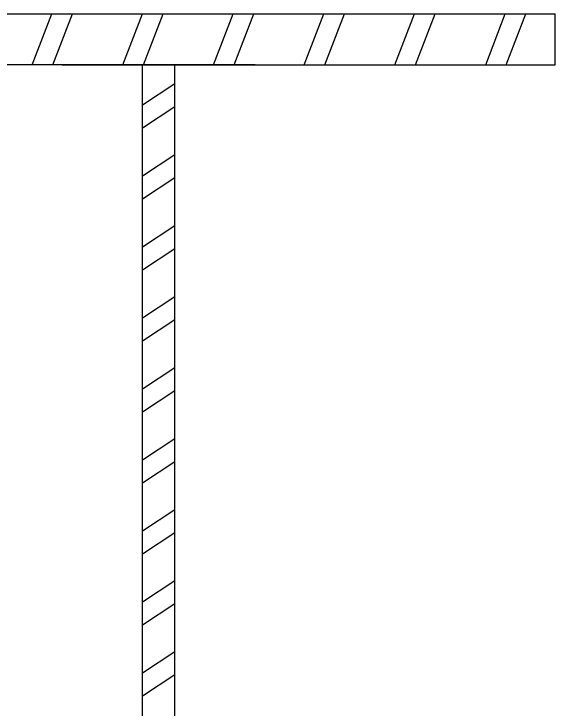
# Model space of a CAD drawing. Extents: x 1031190 to 1725648, y 733081 to 1571294.
# Drawn here: x 1158552 to 1160069, y 1217469 to 1219418 of the extents above; entities that cross this region are included whole.
import ezdxf

# ---------------------------------------------------------------- set-up
doc = ezdxf.new("R2010")
doc.units = 0
doc.header["$LTSCALE"] = 1000
doc.header["$MEASUREMENT"] = 0
doc.layers.add('walraven', color=7, linetype='Continuous')

msp = doc.modelspace()

# ---------------------------------------------------------------- linework, layer by layer
for p, q in [((1157846.1, 1219418.1), (1160069.2, 1219418.1)), ((1158602.9, 1219275.6), (1158657.7, 1219418.1)), ((1158660.8, 1219275.6), (1158715.6, 1219418.1)), ((1158857.2, 1219275.6), (1158912, 1219418.1)), ((1158915.1, 1219275.6), (1158969.9, 1219418.1)), ((1159111.5, 1219275.6), (1159166.4, 1219418.1)), ((1159169.4, 1219275.6), (1159224.3, 1219418.1)), ((1159365.9, 1219275.6), (1159420.7, 1219418.1)), ((1159423.8, 1219275.6), (1159478.6, 1219418.1)), ((1159620.2, 1219275.6), (1159675, 1219418.1)), ((1159678.1, 1219275.6), (1159732.9, 1219418.1)), ((1159874.5, 1219275.6), (1159929.3, 1219418.1)), ((1159932.4, 1219275.6), (1159987.2, 1219418.1)), ((1160069.2, 1219275.6), (1160069.2, 1219418.1)), ((1158912, 1216819.7), (1158912, 1219275.6)), ((1159003.2, 1216819.7), (1159003.2, 1219275.6)), ((1158912, 1219163), (1159003.2, 1219223.1)), ((1158912, 1219098.3), (1159003.2, 1219158.5)), ((1158912, 1218963.9), (1159003.2, 1219024.1)), ((1158912, 1218899.3), (1159003.2, 1218959.5)), ((1158912, 1218764.9), (1159003.2, 1218825.1)), ((1158912, 1218700.3), (1159003.2, 1218760.5)), ((1158912, 1218565.9), (1159003.2, 1218626)), ((1158912, 1218501.3), (1159003.2, 1218561.4)), ((1158912, 1218366.9), (1159003.2, 1218427)), ((1158912, 1218302.2), (1159003.2, 1218362.4)), ((1158912, 1218167.8), (1159003.2, 1218228)), ((1158912, 1218103.2), (1159003.2, 1218163.4)), ((1158912, 1217968.8), (1159003.2, 1218029)), ((1158912, 1217904.2), (1159003.2, 1217964.4)), ((1158912, 1217769.8), (1159003.2, 1217829.9)), ((1158912, 1217705.2), (1159003.2, 1217765.3)), ((1158912, 1217570.8), (1159003.2, 1217630.9)), ((1158912, 1217506.1), (1159003.2, 1217566.3))]:
    msp.add_line(p, q)
at = {"layer": 'walraven'}
for p, q in [((1159228.2, 1219275.6), (1157846.1, 1219275.6)), ((1158687.1, 1219275.6), (1160069.2, 1219275.6))]:
    msp.add_line(p, q, dxfattribs=at)

doc.saveas('drawing.dxf')
